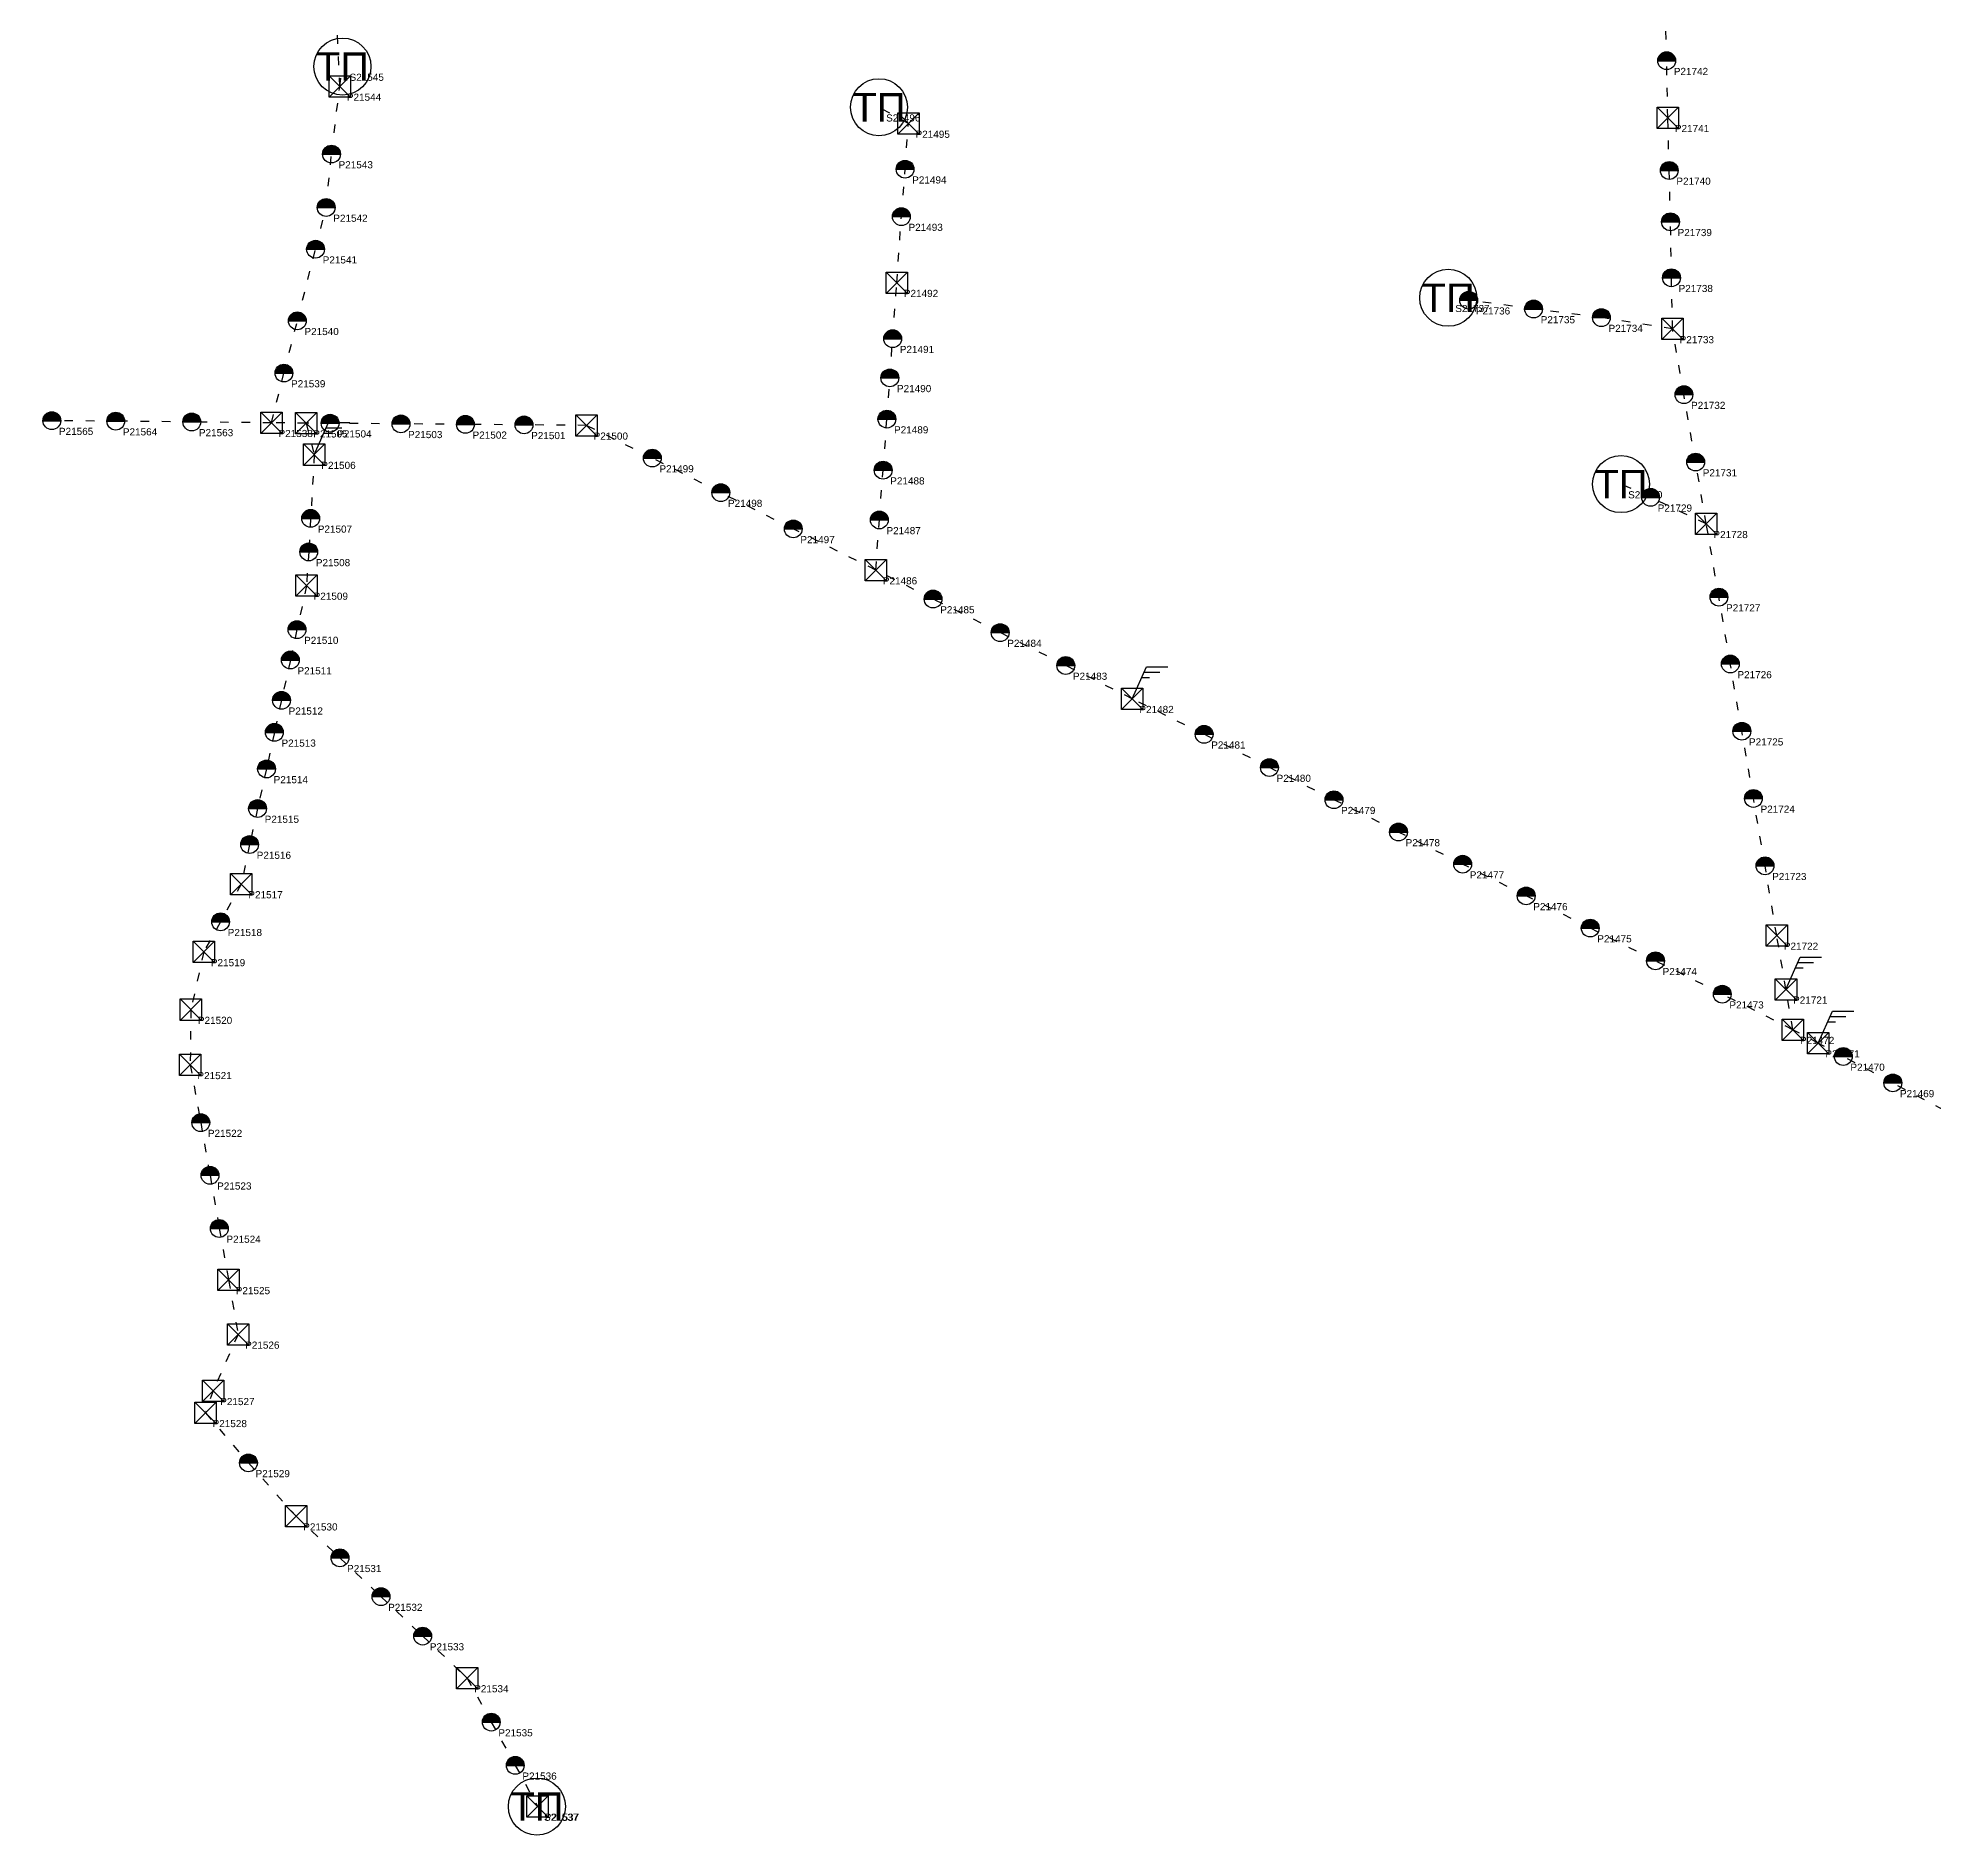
# Model space of a CAD drawing. Header units: metres. Extents: x 293745 to 312667, y 4834037 to 4842503.
# Drawn here: x 296470 to 299131, y 4838350 to 4840872 of the extents above; entities that cross this region are included whole.
import ezdxf
from ezdxf.enums import TextEntityAlignment as Align

# ---------------------------------------------------------------- set-up
doc = ezdxf.new("R2010")
doc.units = ezdxf.units.M
doc.header["$MEASUREMENT"] = 0
doc.linetypes.add('ACAD_ISO03W100', pattern=[30, 12, -18])
for name, color, linetype, lineweight in [('1_4', 7, 'Continuous', 25), ('21_2', 200, 'ACAD_ISO03W100', 25), ('28_2', 7, 'Continuous', 25), ('28_3', 7, 'Continuous', 25), ('57_2', 7, 'Continuous', 30), ('8_1', 140, 'Continuous', 25)]:
    doc.layers.add(name, color=color, linetype=linetype, lineweight=lineweight)
doc.styles.get("Standard").update_dxf_attribs({"font": 'arial.ttf', "height": 2})

# ---------------------------------------------------------------- blocks, each defined once
blk = doc.blocks.new('SECTIONALIZER-8_1')
at = {"layer": '8_1'}
for points in [[(0, 0), (2, 4.5)], [(1.33, 3), (2.43, 3)], [(1.67, 3.75), (3.86, 3.75)], [(2, 4.5), (5, 4.5)]]:
    blk.add_lwpolyline(points, dxfattribs=at)
blk = doc.blocks.new('TP-1_4')
at = {"layer": '1_4'}
blk.add_circle((0, 0), 4, dxfattribs=at)
at = {"layer": '1_4', "insert": (0, 0), "char_height": 4, "attachment_point": 5}
blk.add_mtext_dynamic_manual_height_columns('ТП', width=5.0652, gutter_width=75, heights=[0], dxfattribs=at)
at = {"layer": '1_4'}
blk.add_attdef('FIELD_ID', (4.98, 0.01), '', height=4, dxfattribs=at)
blk = doc.blocks.new('PYLON-MV-28_2')
at = {"layer": '28_2'}
blk.add_hatch(color=256, dxfattribs=at).paths.add_polyline_path([(-1.25, 0), (1.25, 0, 1)])
blk.add_line((-1.25, 0), (1.25, 0), dxfattribs=at)
blk.add_circle((0, 0), 1.25, dxfattribs=at)
blk.add_attdef('FIELD_ID', (2.57, 0), '', height=2, dxfattribs=at)
blk = doc.blocks.new('PYLON-MV-28_3')
at = {"layer": '28_3'}
blk.add_lwpolyline([(-1.5, 1.5), (1.5, 1.5), (1.5, -1.5), (-1.5, -1.5)], close=True, dxfattribs=at)
for points in [[(-1.5, 1.5), (1.5, -1.5)], [(-1.5, -1.5), (1.5, 1.5)]]:
    blk.add_lwpolyline(points, dxfattribs=at)
blk.add_attdef('FIELD_ID', (2.57, 0), '', height=2, dxfattribs=at)

msp = doc.modelspace()

# ---------------------------------------------------------------- linework, layer by layer
at = {"layer": '21_2'}
for points in [[(296893.8, 4840803.9), (296889.8, 4840892.4), (296887.2, 4840972), (296884.2, 4841045.9), (296881.9, 4841120.3), (296878.8, 4841205.9)], [(298764, 4840463.7), (298762.5, 4840535.5), (298761.1, 4840614), (298759.4, 4840686.1), (298757.3, 4840760), (298755.8, 4840840.1), (298753.5, 4840938.1)], [(296893.8, 4840803.9), (296897.6, 4840831.9)], [(296797.9, 4840332), (296815.5, 4840401.8), (296834.3, 4840475.1), (296859.9, 4840575.6), (296874.8, 4840634.1), (296882.2, 4840709.1), (296893.8, 4840803.9)], [(297645.9, 4840125.3), (297651, 4840195.7), (297656.3, 4840265.5), (297661.6, 4840337.2), (297665.7, 4840395), (297669.7, 4840450), (297675.4, 4840528.6), (297681.9, 4840621.3), (297687.1, 4840687.8), (297691.8, 4840751.9), (297650.5, 4840774.8)], [(298764, 4840463.7), (298664.2, 4840479.6), (298569, 4840491.7), (298478, 4840504), (298449.2, 4840507.4)], [(298811.4, 4840190.2), (298796.4, 4840276.9), (298780, 4840371.5), (298764, 4840463.7)], [(296797.9, 4840332), (296686.2, 4840333.2), (296579.5, 4840334.3), (296489.8, 4840335), (296405.8, 4840335.8)], [(296846.7, 4840331.4), (296797.9, 4840332)], [(296846.7, 4840331.4), (296858, 4840287.3)], [(297645.9, 4840125.3), (297530.2, 4840183.1), (297428.6, 4840234), (297332.4, 4840282.5), (297240.1, 4840328.4), (297152.4, 4840329.1), (297070.2, 4840329.8), (296979.7, 4840330.5), (296880.3, 4840331.4), (296846.7, 4840331.4)], [(296858, 4840287.3), (296853, 4840197.9), (296850.3, 4840150.8), (296847.2, 4840103.7), (296833.8, 4840041.8), (296824.5, 4839999.1), (296812.1, 4839942.6), (296802.1, 4839897.6), (296791.1, 4839846.3), (296778.5, 4839790.7), (296767.3, 4839740.2), (296755.6, 4839684.8), (296726.6, 4839631.8), (296703, 4839589.5), (296684.8, 4839508.5), (296684.1, 4839431), (296698.8, 4839350), (296711.8, 4839276.1), (296724.8, 4839201.4), (296737.9, 4839129.3), (296751.1, 4839052.8), (296716.1, 4838973.6), (296705.4, 4838942.7), (296765.7, 4838872.5), (296832.6, 4838797.7), (296894.1, 4838739.3), (296951.7, 4838684.9), (297010.2, 4838629.5), (297072.5, 4838570.6), (297106.4, 4838508.8), (297140.1, 4838448.1), (297171.5, 4838390.3)], [(298811.4, 4840190.2), (298733.2, 4840227.4), (298691.7, 4840246)], [(298923.2, 4839537), (298910.2, 4839612.6), (298893.8, 4839710.4), (298877.5, 4839804.9), (298861.3, 4839899.2), (298845.1, 4839993.6), (298829.1, 4840087.4), (298811.4, 4840190.2)], [(298005.9, 4839944.8), (297912.6, 4839991.4), (297820.5, 4840037.6), (297726.4, 4840084.7), (297645.9, 4840125.3)], [(298932.9, 4839480.4), (298833.8, 4839530.2), (298740.1, 4839577), (298648.5, 4839623), (298558.6, 4839668.1), (298469.5, 4839712.6), (298379.5, 4839757.8), (298288.9, 4839803.1), (298198.4, 4839848.2), (298106.7, 4839894.9), (298005.9, 4839944.8)], [(298932.9, 4839480.4), (298923.2, 4839537)], [(298968.5, 4839461.5), (298932.9, 4839480.4)], [(299143.9, 4839368.1), (299073.1, 4839405.7), (299003.6, 4839442.8), (298968.5, 4839461.5)]]:
    msp.add_lwpolyline(points, dxfattribs=at)

# ---------------------------------------------------------------- block references
at = {"layer": '1_4', "xscale": 10, "yscale": 10}
for p in [(296897.6, 4840831.9), (297650.5, 4840774.8), (298449.2, 4840507.4), (298691.7, 4840246), (297170.5, 4838390.3)]:
    msp.add_blockref('TP-1_4', p, dxfattribs=at)
at = {"layer": '28_2', "xscale": 10, "yscale": 10}
for p in [(298755.8, 4840840.1), (296882.2, 4840709.1), (297687.1, 4840687.8), (298759.4, 4840686.1), (296874.8, 4840634.1), (297681.9, 4840621.3), (298761.1, 4840614), (296859.9, 4840575.6), (298762.5, 4840535.5), (298478, 4840504), (298569, 4840491.7), (296834.3, 4840475.1), (298664.2, 4840479.6), (297669.7, 4840450), (296815.5, 4840401.8), (297665.7, 4840395), (298780, 4840371.5), (296489.8, 4840335), (296579.5, 4840334.3), (296686.2, 4840333.2), (296880.3, 4840331.4), (296979.7, 4840330.5), (297070.2, 4840329.8), (297661.6, 4840337.2), (297152.4, 4840329.1), (297332.4, 4840282.5), (298796.4, 4840276.9), (297656.3, 4840265.5), (297428.6, 4840234), (298733.2, 4840227.4), (296853, 4840197.9), (297530.2, 4840183.1), (297651, 4840195.7), (296850.3, 4840150.8), (297726.4, 4840084.7), (298829.1, 4840087.4), (296833.8, 4840041.8), (297820.5, 4840037.6), (296824.5, 4839999.1), (297912.6, 4839991.4), (298845.1, 4839993.6), (296812.1, 4839942.6), (296802.1, 4839897.6), (298106.7, 4839894.9), (298861.3, 4839899.2), (296791.1, 4839846.3), (298198.4, 4839848.2), (298288.9, 4839803.1), (298877.5, 4839804.9), (296778.5, 4839790.7), (298379.5, 4839757.8), (296767.3, 4839740.2), (298469.5, 4839712.6), (298893.8, 4839710.4), (298558.6, 4839668.1), (296726.6, 4839631.8), (298648.5, 4839623), (298740.1, 4839577), (298833.8, 4839530.2), (299003.6, 4839442.8), (299073.1, 4839405.7), (296698.8, 4839350), (296711.8, 4839276.1), (296724.8, 4839201.4), (296765.7, 4838872.5), (296894.1, 4838739.3), (296951.7, 4838684.9), (297010.2, 4838629.5), (297106.4, 4838508.8), (297140.1, 4838448.1)]:
    msp.add_blockref('PYLON-MV-28_2', p, dxfattribs=at)
at = {"layer": '28_3', "xscale": 10, "yscale": 10}
for p in [(296893.8, 4840803.9), (298757.3, 4840760), (297691.8, 4840751.9), (297675.4, 4840528.6), (298764, 4840463.7), (296797.9, 4840332), (296846.7, 4840331.4), (297240.1, 4840328.4), (296858, 4840287.3), (298811.4, 4840190.2), (297645.9, 4840125.3), (296847.2, 4840103.7), (298005.9, 4839944.8), (296755.6, 4839684.8), (298910.2, 4839612.6), (296703, 4839589.5), (298923.2, 4839537), (296684.8, 4839508.5), (298932.9, 4839480.4), (298968.5, 4839461.5), (296684.1, 4839431), (296737.9, 4839129.3), (296751.1, 4839052.8), (296716.1, 4838973.6), (296705.4, 4838942.7), (296832.6, 4838797.7), (297072.5, 4838570.6), (297171.5, 4838390.3)]:
    msp.add_blockref('PYLON-MV-28_3', p, dxfattribs=at)
at = {"layer": '8_1', "xscale": 10, "yscale": 10}
for p in [(296858, 4840287.3), (298005.9, 4839944.8), (298923.2, 4839537), (298968.5, 4839461.5)]:
    msp.add_blockref('SECTIONALIZER-8_1', p, dxfattribs=at)

# ---------------------------------------------------------------- texts
at = {"layer": '57_2'}
for s, p in [('S21545', (296907.6, 4840821.9)), ('P21742', (298765.8, 4840830.1)), ('P21544', (296903.8, 4840793.9)), ('S21496', (297660.5, 4840764.8)), ('P21495', (297701.8, 4840741.9)), ('P21741', (298767.3, 4840750)), ('P21543', (296892.2, 4840699.1)), ('P21494', (297697.1, 4840677.8)), ('P21740', (298769.4, 4840676.1)), ('P21542', (296884.8, 4840624.1)), ('P21493', (297691.9, 4840611.3)), ('P21739', (298771.1, 4840604)), ('P21541', (296869.9, 4840565.6)), ('P21492', (297685.4, 4840518.6)), ('P21738', (298772.5, 4840525.5)), ('S21737', (298459.2, 4840497.4)), ('P21736', (298488, 4840494)), ('P21735', (298579, 4840481.7)), ('P21540', (296844.3, 4840465.1)), ('P21734', (298674.2, 4840469.6)), ('P21733', (298774, 4840453.7)), ('P21491', (297679.7, 4840440)), ('P21539', (296825.5, 4840391.8)), ('P21490', (297675.7, 4840385)), ('P21732', (298790, 4840361.5)), ('P21565', (296499.8, 4840325)), ('P21564', (296589.5, 4840324.3)), ('P21563', (296696.2, 4840323.2)), ('P21538', (296807.9, 4840322)), ('P21505', (296856.7, 4840321.4)), ('P21504', (296890.3, 4840321.4)), ('P21503', (296989.7, 4840320.5)), ('P21502', (297080.2, 4840319.8)), ('P21501', (297162.4, 4840319.1)), ('P21500', (297250.1, 4840318.4)), ('P21489', (297671.6, 4840327.2)), ('P21506', (296868, 4840277.3)), ('P21499', (297342.4, 4840272.5)), ('P21731', (298806.4, 4840266.9)), ('P21488', (297666.3, 4840255.5)), ('S21730', (298701.7, 4840236)), ('P21498', (297438.6, 4840224)), ('P21729', (298743.2, 4840217.4)), ('P21507', (296863, 4840187.9)), ('P21487', (297661, 4840185.7)), ('P21497', (297540.2, 4840173.1)), ('P21728', (298821.4, 4840180.2)), ('P21508', (296860.3, 4840140.8)), ('P21486', (297655.9, 4840115.3)), ('P21509', (296857.2, 4840093.7)), ('P21727', (298839.1, 4840077.4)), ('P21485', (297736.4, 4840074.7)), ('P21510', (296843.8, 4840031.8)), ('P21484', (297830.5, 4840027.6)), ('P21511', (296834.5, 4839989.1)), ('P21483', (297922.6, 4839981.4)), ('P21726', (298855.1, 4839983.6)), ('P21512', (296822.1, 4839932.6)), ('P21482', (298015.9, 4839934.8)), ('P21513', (296812.1, 4839887.6)), ('P21481', (298116.7, 4839884.9)), ('P21725', (298871.3, 4839889.2)), ('P21480', (298208.4, 4839838.2)), ('P21514', (296801.1, 4839836.3)), ('P21479', (298298.9, 4839793.1)), ('P21724', (298887.5, 4839794.9)), ('P21515', (296788.5, 4839780.7)), ('P21516', (296777.3, 4839730.2)), ('P21478', (298389.5, 4839747.8)), ('P21477', (298479.5, 4839702.6)), ('P21723', (298903.8, 4839700.4)), ('P21517', (296765.6, 4839674.8)), ('P21476', (298568.6, 4839658.1)), ('P21518', (296736.6, 4839621.8)), ('P21475', (298658.5, 4839613)), ('P21722', (298920.2, 4839602.6)), ('P21519', (296713, 4839579.5)), ('P21474', (298750.1, 4839567)), ('P21473', (298843.8, 4839520.2)), ('P21721', (298933.2, 4839527)), ('P21520', (296694.8, 4839498.5)), ('P21472', (298942.9, 4839470.4)), ('P21471', (298978.5, 4839451.5)), ('P21521', (296694.1, 4839421)), ('P21470', (299013.6, 4839432.8)), ('P21469', (299083.1, 4839395.7)), ('P21522', (296708.8, 4839340)), ('P21523', (296721.8, 4839266.1)), ('P21524', (296734.8, 4839191.4)), ('P21525', (296747.9, 4839119.3)), ('P21526', (296761.1, 4839042.8)), ('P21527', (296726.1, 4838963.6)), ('P21528', (296715.4, 4838932.7)), ('P21529', (296775.7, 4838862.5)), ('P21530', (296842.6, 4838787.7)), ('P21531', (296904.1, 4838729.3)), ('P21532', (296961.7, 4838674.9)), ('P21533', (297020.2, 4838619.5)), ('P21534', (297082.5, 4838560.6)), ('P21535', (297116.4, 4838498.8)), ('P21536', (297150.1, 4838438.1)), ('S21537', (297180.5, 4838380.3)), ('P21537', (297181.5, 4838380.3))]:
    msp.add_text(s, height=10, dxfattribs=at).set_placement(p, align=Align.TOP_LEFT)

doc.saveas('drawing.dxf')
